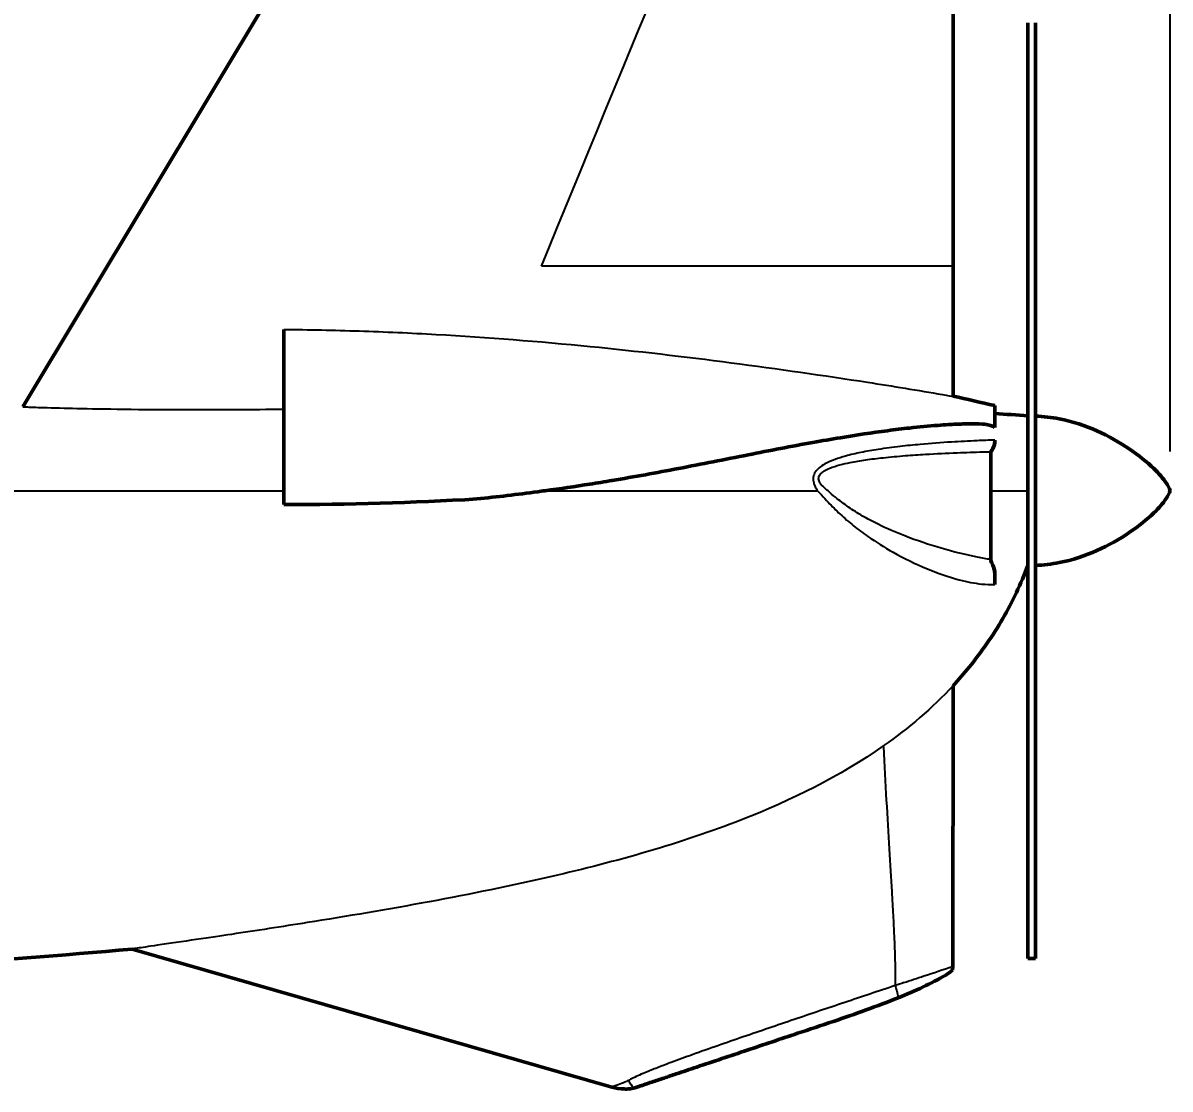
# Model space of a CAD drawing. Header units: inches. Extents: x 0.6 to 59.7, y 1.8 to 21.1.
# Drawn here: x 55.637 to 59.724, y 14.661 to 18.459 of the extents above; entities that cross this region are included whole.
import ezdxf

# ---------------------------------------------------------------- set-up
doc = ezdxf.new("R2010")
doc.units = ezdxf.units.IN
doc.header["$LTSCALE"] = 0.75
doc.header["$MEASUREMENT"] = 0
for name, color, linetype, lineweight in [('Dimensions', 7, 'Continuous', 25), ('Visible', 7, 'Continuous', 50), ('Visible Narrow', 7, 'Continuous', 25)]:
    doc.layers.add(name, color=color, linetype=linetype, lineweight=lineweight)
doc.styles.get("Standard").update_dxf_attribs({"font": 'arial.ttf'})
doc.dimstyles.get("Standard").update_dxf_attribs({"dimtxt": 0.24, "dimasz": 0.24, "dimexe": 0.14, "dimexo": 0.14, "dimgap": 0.1, "dimtad": 0, "dimtih": 1, "dimtoh": 1, "dimlfac": 0.083333, "dimzin": 12, "dimdsep": 46, "dimtxsty": 'Standard', "dimcen": 0, "dimclrd": 256, "dimclre": 256, "dimclrt": 256, "dimazin": 3, "dimtp": 0.01, "dimtm": 0.01, "dimtfac": 1, "dimtofl": 0, "dimtmove": 0, "dimatfit": 3, "dimfxl": 1, "dimtolj": 1, "dimtzin": 12, "dimarcsym": 1})

# ---------------------------------------------------------------- blocks, each defined once
blk = doc.blocks.new('*D7')
at = {"layer": 'Defpoints', "color": 0, "transparency": 16777216}
for p in [(59.724168, 20.912401), (59.724168, 16.792754), (43.724168, 16.059421)]:
    blk.add_point(p, dxfattribs=at)
at = {"layer": 'Dimensions', "lineweight": -2, "transparency": 16777216}
for p, q in [((43.724168, 16.199421), (43.724168, 21.052401)), ((59.724168, 16.932754), (59.724168, 21.052401)), ((43.964168, 20.912401), (51.966194, 20.912401)), ((59.484168, 20.912401), (52.484939, 20.912401))]:
    blk.add_line(p, q, dxfattribs=at)
at = {"layer": 'Dimensions', "transparency": 16777216}
for points in [[(43.964168, 20.952401), (43.964168, 20.872401), (43.724168, 20.912401)], [(59.484168, 20.952401), (59.484168, 20.872401), (59.724168, 20.912401)]]:
    blk.add_solid(points, dxfattribs=at)
at = {"layer": 'Dimensions', "transparency": 16777216, "insert": (52.225566, 20.912401), "char_height": 0.24, "attachment_point": 5}
blk.add_mtext('\\A1;12', dxfattribs=at)

msp = doc.modelspace()

# ---------------------------------------------------------------- linework, layer by layer
at = {"layer": 'Visible', "extrusion": (-1, 2e-16, 0)}
for p, q in [((55.6369, 17.0917), (57.6175, 20.3928)), ((58.9508, 17.5928, 0.0038), (58.9508, 19.8594, 0.0021)), ((58.9508, 17.1286, 0.0041), (58.9508, 17.5928, 0.0038)), ((58.9508, 16.0982, 0.0038), (58.9496, 15.0983, 0.0017)), ((57.7352, 14.6678, 0), (56.0255, 15.1599, 0)), ((59.2175, 15.1261), (59.2442, 15.1261))]:
    msp.add_line(p, q, dxfattribs=at)
for centre, radius, start, end in [((-16.7928, 0, -59.2175), 1.6667, 0, 180), ((-16.7431, 0.0064, -56.5662), 0.6497, 90, 163.918), ((-16.6249, -0.1126, -59.0995), 0.4842, 144.339, 166.5601)]:
    msp.add_arc(centre, radius, start, end, dxfattribs=at)
at = {"layer": 'Visible', "extrusion": (1, -2e-16, 0)}
for centre, radius, start, end in [((16.7928, 0, 59.2442), 1.6667, 0, 180), ((16.7353, 0.2859, 59.0859), 0.198, 7.4009, 161.6437), ((16.7353, 0.2859, 59.0995), 0.2384, 188.2657, 191.235)]:
    msp.add_arc(centre, radius, start, end, dxfattribs=at)
at = {"layer": 'Visible'}
for points in [[(58.9508, 17.1297), (59.0004, 17.1188), (59.0499, 17.1075), (59.0995, 17.0959)], [(59.0995, 17.068), (59.1388, 17.0653), (59.1782, 17.0624), (59.2175, 17.0594)]]:
    msp.add_open_spline(points, degree=3, dxfattribs=at)
for points, knots in [([(59.7242, 16.7928), (59.7212, 16.8016), (59.7165, 16.811), (59.6998, 16.8368), (59.6849, 16.854), (59.6425, 16.8949), (59.6125, 16.919), (59.544, 16.9652), (59.5054, 16.9873), (59.4219, 17.0245), (59.3769, 17.0396), (59.3018, 17.0542), (59.2734, 17.0576), (59.2442, 17.0588)], [-1, -1, -1, -1, -0.9045117, -0.9045117, -0.7490964, -0.7490964, -0.5490964, -0.5490964, -0.3490964, -0.3490964, -0.1490964, -0.1490964, -0.0344749, -0.0344749, -0.0344749, -0.0344749]), ([(59.0995, 17.0184, 0.1698), (59.0966, 17.0208, 0.1666), (59.0928, 17.0228, 0.1641), (59.0885, 17.0244, 0.1625), (59.083, 17.0263, 0.1604), (59.0766, 17.0276, 0.1596), (59.0705, 17.0285, 0.1593), (59.0661, 17.0291, 0.1592), (59.0613, 17.0296, 0.1593), (59.0563, 17.03, 0.1597), (59.0407, 17.0312, 0.161), (59.0228, 17.0314, 0.1646), (59.0063, 17.0312, 0.1685), (58.9998, 17.0311, 0.1701), (58.9931, 17.0309, 0.1718), (58.9862, 17.0307, 0.1736), (58.9695, 17.0302, 0.1781), (58.9522, 17.0293, 0.1831), (58.9358, 17.0283, 0.1882), (58.9223, 17.0275, 0.1923), (58.9096, 17.0266, 0.1963), (58.8967, 17.0256, 0.2005), (58.8636, 17.0231, 0.2112), (58.8296, 17.0198, 0.2228), (58.7963, 17.0162, 0.2343), (58.7699, 17.0133, 0.2435), (58.7439, 17.0101, 0.2526), (58.7177, 17.0067, 0.2618), (58.6623, 16.9995, 0.2813), (58.6067, 16.9911, 0.301), (58.5498, 16.9817, 0.3208), (58.5174, 16.9764, 0.3321), (58.4844, 16.9707, 0.3434), (58.4518, 16.9648, 0.3544), (58.3745, 16.9509, 0.3804), (58.298, 16.936, 0.4051), (58.2204, 16.9206, 0.4282), (58.1794, 16.9125, 0.4405), (58.1381, 16.9043, 0.4523), (58.0962, 16.896, 0.4637), (58.0554, 16.888, 0.4749), (58.0139, 16.8798, 0.4857), (57.9726, 16.8719, 0.4958), (57.8942, 16.8569, 0.5152), (57.8158, 16.8425, 0.5325), (57.7362, 16.8292, 0.5481), (57.7098, 16.8247, 0.5533), (57.6832, 16.8204, 0.5583), (57.657, 16.8163, 0.563), (57.6041, 16.8079, 0.5725), (57.5519, 16.8002, 0.5811), (57.4967, 16.7928, 0.5894)], [-47.069084, -47.069084, -47.069084, -47.069084, -46.6113, -46.6113, -46.6113, -46.033905, -46.033905, -46.033905, -45.615965, -45.615965, -45.615965, -44.311574, -44.311574, -44.311574, -43.792819, -43.792819, -43.792819, -42.52796, -42.52796, -42.52796, -41.486171, -41.486171, -41.486171, -38.832915, -38.832915, -38.832915, -36.728651, -36.728651, -36.728651, -32.273787, -32.273787, -32.273787, -29.734214, -29.734214, -29.734214, -23.717368, -23.717368, -23.717368, -20.536275, -20.536275, -20.536275, -17.434551, -17.434551, -17.434551, -11.550691, -11.550691, -11.550691, -9.603361, -9.603361, -9.603361, -5.66683, -5.66683, -5.66683, -5.66683]), ([(59.0995, 16.9674, 0.2311), (59.0995, 16.9629, 0.2361), (59.0988, 16.9583, 0.242), (59.0955, 16.9483, 0.2581), (59.0928, 16.9437, 0.2678), (59.0883, 16.9368, 0.2865), (59.0859, 16.9334, 0.2981), (59.0859, 16.9317, 0.3114)], [-2.68632, -2.68632, -2.68632, -2.68632, -1.901361, -1.901361, -0.916675, -0.916675, 0, 0, 0, 0]), ([(59.0995, 16.9673, 0.2307), (59.0995, 16.9649, 0.2329), (59.0993, 16.9625, 0.2351), (59.0977, 16.9516, 0.2449), (59.0942, 16.9432, 0.2522), (59.0878, 16.9344, 0.26), (59.0869, 16.9332, 0.2611), (59.0859, 16.932, 0.2622)], [-3.909553, -3.909553, -3.909553, -3.909553, -3.688731, -3.688731, -2.910473, -2.910473, -2.781268, -2.781268, -2.781268, -2.781268]), ([(57.4967, 16.7928, 0.5894), (57.4882, 16.7916, 0.5906), (57.4796, 16.7905, 0.5919), (57.3987, 16.7797, 0.6036), (57.3269, 16.7709, 0.6126), (57.2539, 16.7633, 0.6203)], [-5.66683, -5.66683, -5.66683, -5.66683, -5.063049, -5.063049, -0.000001, -0.000001, -0.000001, -0.000001]), ([(59.7242, 16.7928), (59.7212, 16.7839), (59.7165, 16.7746), (59.6998, 16.7487), (59.6849, 16.7315), (59.6425, 16.6906), (59.6125, 16.6665), (59.544, 16.6203), (59.5054, 16.5982), (59.4219, 16.561), (59.3769, 16.5459), (59.3018, 16.5313), (59.2734, 16.5279), (59.2442, 16.5267)], [-1, -1, -1, -1, -0.9045117, -0.9045117, -0.7490964, -0.7490964, -0.5490964, -0.5490964, -0.3490964, -0.3490964, -0.1490964, -0.1490964, -0.0344749, -0.0344749, -0.0344749, -0.0344749]), ([(59.2175, 16.5261), (59.1931, 16.4609), (59.1631, 16.3975), (59.0929, 16.2764), (59.0524, 16.2183), (58.9896, 16.1414), (58.9705, 16.1195), (58.9508, 16.0982)], [0, 0, 0, 0, 4.775892, 4.775892, 9.60049, 9.60049, 11.588896, 11.588896, 11.588896, 11.588896]), ([(59.0859, 16.5474, 0.3483), (59.0859, 16.5438, 0.3375), (59.0872, 16.5392, 0.3255), (59.093, 16.5259, 0.296), (59.0965, 16.5184, 0.2806), (59.099, 16.5069, 0.262), (59.0995, 16.5033, 0.2566), (59.0995, 16.4994, 0.2516)], [-4.085385, -4.085385, -4.085385, -4.085385, -2.720393, -2.720393, -1.632102, -1.632102, -1.204304, -1.204304, -1.204304, -1.204304]), ([(59.0904, 16.5319, 0.2625), (59.0909, 16.5311, 0.2618), (59.0913, 16.5304, 0.261), (59.0953, 16.5235, 0.2547), (59.0979, 16.5167, 0.2491), (59.0993, 16.5067, 0.2425), (59.0995, 16.5041, 0.2409), (59.0995, 16.5014, 0.2394)], [-8.1695477, -8.1695477, -8.1695477, -8.1695477, -8.0955727, -8.0955727, -7.5082287, -7.5082287, -7.3068943, -7.3068943, -7.3068943, -7.3068943]), ([(56.0255, 15.1599), (55.7759, 15.1367), (55.5259, 15.1188), (54.9883, 15.0884), (54.7007, 15.077), (54.1479, 15.0629), (53.8827, 15.0594), (53.6175, 15.0594)], [83.177485, 83.177485, 83.177485, 83.177485, 100.364559, 100.364559, 120.101581, 120.101581, 138.287704, 138.287704, 138.287704, 138.287704]), ([(57.8013, 14.6621, 0), (57.8013, 14.6621, 0), (57.8013, 14.6621, 0), (57.8012, 14.6621, 0), (57.8012, 14.6621, 0), (57.801, 14.662, 0), (57.8008, 14.662, 0), (57.7998, 14.6619, 0), (57.799, 14.6618, 0), (57.7918, 14.6611, 0), (57.7853, 14.661, 0), (57.7642, 14.6617, 0), (57.7494, 14.6638, 0), (57.7352, 14.6678, 0)], [0.000002, 0.000002, 0.000002, 0.000002, 0.000098, 0.000098, 0.003223, 0.003223, 0.013812, 0.013812, 0.070294, 0.070294, 0.512699, 0.512699, 1.521088, 1.521088, 1.521088, 1.521088]), ([(57.8177, 14.6657, 0), (57.8172, 14.6656, 0.0001), (57.8168, 14.6654, 0.0002), (57.8154, 14.665, 0.0004), (57.8145, 14.6647, 0.0005), (57.8133, 14.6644, 0.0007), (57.813, 14.6643, 0.0007), (57.8109, 14.6638, 0.001), (57.809, 14.6634, 0.0011), (57.8057, 14.6627, 0.0013), (57.8043, 14.6625, 0.0013), (57.8025, 14.6623, 0.0011), (57.8021, 14.6622, 0.0011), (57.8017, 14.6621, 0.0009), (57.8015, 14.6621, 0.0009), (57.8014, 14.6621, 0.0007), (57.8014, 14.6621, 0.0007), (57.8013, 14.6621, 0.0007), (57.8013, 14.6621, 0.0006), (57.8013, 14.6621, 0.0005), (57.8012, 14.6621, 0.0005), (57.8012, 14.6621, 0.0004), (57.8012, 14.6621, 0.0004), (57.8012, 14.6621, 0.0004)], [0, 0, 0, 0, 0.0320277, 0.0320277, 0.0976646, 0.0976646, 0.1195377, 0.1195377, 0.2507026, 0.2507026, 0.3491199, 0.3491199, 0.3741115, 0.3741115, 0.3840057, 0.3840057, 0.3867557, 0.3867557, 0.3895196, 0.3895196, 0.3922808, 0.3922808, 0.394307, 0.394307, 0.394307, 0.394307]), ([(57.8177, 14.6657, 0), (57.8172, 14.6656, -0.0001), (57.8168, 14.6654, -0.0002), (57.8154, 14.665, -0.0004), (57.8145, 14.6647, -0.0005), (57.8133, 14.6644, -0.0007), (57.813, 14.6643, -0.0007), (57.8109, 14.6638, -0.001), (57.809, 14.6634, -0.0011), (57.8057, 14.6627, -0.0013), (57.8043, 14.6625, -0.0013), (57.8025, 14.6623, -0.0011), (57.8021, 14.6622, -0.0011), (57.8017, 14.6621, -0.0009), (57.8015, 14.6621, -0.0009), (57.8014, 14.6621, -0.0007), (57.8014, 14.6621, -0.0007), (57.8013, 14.6621, -0.0007), (57.8013, 14.6621, -0.0006), (57.8013, 14.6621, -0.0006), (57.8013, 14.6621, -0.0005), (57.8013, 14.6621, -0.0005)], [0, 0, 0, 0, 0.0320279, 0.0320279, 0.0976646, 0.0976646, 0.1195377, 0.1195377, 0.2507026, 0.2507026, 0.3491198, 0.3491198, 0.3741115, 0.3741115, 0.3840057, 0.3840057, 0.3867556, 0.3867556, 0.3895196, 0.3895196, 0.3906495, 0.3906495, 0.3906495, 0.3906495])]:
    msp.add_open_spline(points, degree=3, knots=knots, dxfattribs=at)
at = {"layer": 'Visible', "extrusion": (1, 0, 0)}
msp.add_open_spline([(59.0995, 16.9674, 0.2311), (59.0995, 16.9693, 0.229), (59.0995, 16.9713, 0.2269), (59.0995, 16.9734, 0.2249)], degree=3, dxfattribs=at)
at = {"layer": 'Visible', "extrusion": (0, -0.870268, -0.492579)}
msp.add_open_spline([(56.5662, 16.7431, 0.6562), (56.7955, 16.7431, 0.6562), (57.0247, 16.7498, 0.6442), (57.2539, 16.7633, 0.6203)], degree=3, dxfattribs=at)
at = {"layer": 'Visible', "extrusion": (1, 3.916e-13, -6.101e-13)}
msp.add_open_spline([(59.0995, 16.459, 0.214), (59.0995, 16.4733, 0.2232), (59.0995, 16.486, 0.2354), (59.0995, 16.4977, 0.2496), (59.0995, 16.4985, 0.2506), (59.0995, 16.4994, 0.2516)], degree=3, knots=[0, 0, 0, 0, 1.169762, 1.169762, 1.259828, 1.259828, 1.259828, 1.259828], dxfattribs=at)
at = {"layer": 'Visible', "extrusion": (4.00517e-10, -8.74135e-10, -1)}
msp.add_open_spline([(58.7558, 14.9865, 0), (58.7851, 14.9984, 0), (58.8156, 15.0115, 0), (58.87, 15.0368, 0), (58.9007, 15.0521, 0), (58.9325, 15.0719, 0), (58.942, 15.0782, 0), (58.9495, 15.0846, 0)], degree=3, knots=[0, 0, 0, 0, 2.169713, 2.169713, 4.123435, 4.123435, 4.764429, 4.764429, 4.764429, 4.764429], dxfattribs=at)
at = {"layer": 'Visible', "extrusion": (0.999999, -0.001263, 4.95418e-10)}
msp.add_open_spline([(58.9495, 15.0846, 0), (58.9495, 15.0891, 0.0011), (58.9496, 15.0937, 0.0016), (58.9496, 15.0983, 0.0017)], degree=3, dxfattribs=at)
at = {"layer": 'Visible', "extrusion": (-1.23025e-09, 3.39026e-09, -1)}
msp.add_open_spline([(58.5239, 14.902, 0), (58.5241, 14.9021, 0), (58.5243, 14.9021, 0), (58.6006, 14.9277, 0), (58.6824, 14.9566, 0), (58.7558, 14.9865, 0)], degree=3, knots=[-0.013826, -0.013826, -0.013826, -0.013826, 0, 0, 5.504042, 5.504042, 5.504042, 5.504042], dxfattribs=at)
at = {"layer": 'Visible', "extrusion": (0.317305, -0.948324, 2.2656e-12)}
msp.add_open_spline([(57.8177, 14.6657, 0), (57.8221, 14.6672, 0.0013), (57.8266, 14.6687, 0.0025), (57.8389, 14.6728, 0.0056), (57.8467, 14.6754, 0.0072), (57.8624, 14.6807, 0.0101), (57.8703, 14.6833, 0.0115), (57.8924, 14.6907, 0.0148), (57.9067, 14.6955, 0.0165), (57.9355, 14.7051, 0.0194), (57.9499, 14.7099, 0.0205), (57.9888, 14.723, 0.023), (58.0133, 14.7312, 0.024), (58.0976, 14.7594, 0.0259), (58.1575, 14.7794, 0.0247), (58.2772, 14.8195, 0.0197), (58.3371, 14.8395, 0.0158), (58.4393, 14.8737, 0.0078), (58.4816, 14.8879, 0.0041), (58.5239, 14.902, 0)], degree=3, knots=[0.597014, 0.597014, 0.597014, 0.597014, 0.932651, 0.932651, 1.508454, 1.508454, 2.084257, 2.084257, 3.126386, 3.126386, 4.168515, 4.168515, 5.934532, 5.934532, 10.267159, 10.267159, 14.599792, 14.599792, 17.668883, 17.668883, 17.668883, 17.668883], dxfattribs=at)
at = {"layer": 'Visible Narrow', "extrusion": (0.94191, 0.315159, -0.116103)}
msp.add_arc((-4.3846, 6.9957, 60.0659), 0.0533, 92.538, 151.3332, dxfattribs=at)
at = {"layer": 'Visible Narrow', "extrusion": (0.924678, -0.38075, 2.36087e-11)}
msp.add_open_spline([(57.4842, 17.5928, 0.1569), (57.7757, 18.3007, 0.1292), (58.1253, 19.1497, 0.0952), (58.4175, 19.8594, 0.0641)], degree=3, dxfattribs=at)
at = {"layer": 'Visible Narrow', "extrusion": (0, 1, 0)}
for points, degree, knots in [([(58.9508, 17.5928, 0.0038), (58.9449, 17.5928, 0.0046), (58.9074, 17.5928, 0.0099), (58.8033, 17.5928, 0.024), (58.7563, 17.5928, 0.0301), (58.5788, 17.5928, 0.0527), (58.4554, 17.5928, 0.0672), (58.0647, 17.5928, 0.1103), (57.7635, 17.5928, 0.1385), (57.4842, 17.5928, 0.1569)], 3, [-35.138362, -35.138362, -35.138362, -35.138362, -31.143601, -31.143601, -27.587924, -27.587924, -19.243708, -19.243708, -0.050098, -0.050098, -0.050098, -0.050098]), ([(53.6175, 16.7928, 0.6799), (53.7264, 16.7928, 0.6799), (53.9442, 16.7928, 0.679), (54.2707, 16.7928, 0.6751), (54.7068, 16.7928, 0.6656), (55.2593, 16.7928, 0.6509), (55.7416, 16.7928, 0.6394), (56.1197, 16.7928, 0.632), (56.3857, 16.7928, 0.6269), (56.535, 16.7928, 0.6237), (56.5662, 16.7928, 0.623)], 5, [0, 0, 0, 0, 0, 0, 0.1, 0.2, 0.3, 0.4, 0.5, 0.526365, 0.526365, 0.526365, 0.526365, 0.526365, 0.526365]), ([(57.4967, 16.7928, 0.5894), (57.5168, 16.7928, 0.5882), (57.655, 16.7928, 0.5796), (57.8543, 16.7928, 0.5645), (58.0507, 16.7928, 0.5446), (58.2427, 16.7928, 0.5186), (58.4108, 16.7928, 0.4895), (58.4685, 16.7928, 0.4786)], 5, [0.6829644, 0.6829644, 0.6829644, 0.6829644, 0.6829644, 0.6829644, 0.7, 0.8, 0.8529799, 0.8529799, 0.8529799, 0.8529799, 0.8529799, 0.8529799])]:
    msp.add_open_spline(points, degree=degree, knots=knots, dxfattribs=at)
at = {"layer": 'Visible Narrow'}
for points, degree, knots in [([(56.5662, 17.3674, 0.1864), (56.6555, 17.3666, 0.1891), (56.7456, 17.3648, 0.1896), (56.9262, 17.359, 0.1876), (57.0182, 17.355, 0.1849), (57.2923, 17.3396, 0.1736), (57.4761, 17.325, 0.1615), (57.9896, 17.2741, 0.1202), (58.3363, 17.2275, 0.0834), (58.7352, 17.1654, 0.0334), (58.8269, 17.1505, 0.0213), (58.9324, 17.1319, 0.0067), (58.9462, 17.1294, 0.0048), (58.9508, 17.1286, 0.0041)], 3, [-12.457983, -12.457983, -12.457983, -12.457983, -11.093569, -11.093569, -9.690322, -9.690322, -6.881161, -6.881161, -1.783795, -1.783795, -0.326337, -0.326337, 0, 0, 0, 0]), ([(55.6369, 17.0917), (55.6369, 17.0917, 0.0054), (55.6377, 17.0917, 0.0108), (55.6421, 17.0915, 0.0249), (55.647, 17.0913, 0.033), (55.6645, 17.0907, 0.0544), (55.6825, 17.0901, 0.0682), (55.7451, 17.0882, 0.101), (55.7895, 17.0871, 0.1156), (55.9217, 17.0842, 0.1516), (56.0525, 17.082, 0.1732), (56.338, 17.0816, 0.1942), (56.4524, 17.0823, 0.198), (56.5662, 17.0835, 0.1989)], 3, [42.000428, 42.000428, 42.000428, 42.000428, 42.405068, 42.405068, 43.096936, 43.096936, 44.451044, 44.451044, 46.316417, 46.316417, 50.690759, 50.690759, 53.414967, 53.414967, 53.414967, 53.414967]), ([(59.2442, 17.0588), (59.2695, 17.0577), (59.3242, 17.0524), (59.4044, 17.0344), (59.5037, 16.9929), (59.6106, 16.9249), (59.6768, 16.8668), (59.7085, 16.8274), (59.7205, 16.8039), (59.7242, 16.7928)], 5, [0.0344749, 0.0344749, 0.0344749, 0.0344749, 0.0344749, 0.0344749, 0.2, 0.4, 0.6, 0.8, 1, 1, 1, 1, 1, 1]), ([(59.0995, 16.9734, 0.2249), (59.0786, 16.9726, 0.2306), (59.0576, 16.9718, 0.2362), (59.0063, 16.9696, 0.25), (58.976, 16.968, 0.2582), (58.9084, 16.9638, 0.2767), (58.8711, 16.9611, 0.2871), (58.81, 16.9555, 0.3045), (58.7861, 16.9531, 0.3114), (58.7361, 16.9473, 0.3263), (58.7101, 16.9439, 0.3342), (58.6635, 16.9367, 0.3491), (58.643, 16.9332, 0.3559), (58.6041, 16.9253, 0.3694), (58.5856, 16.921, 0.3762), (58.5549, 16.9125, 0.3883), (58.5424, 16.9086, 0.3935), (58.5177, 16.8995, 0.4047), (58.5056, 16.8943, 0.4106), (58.487, 16.884, 0.4212), (58.4799, 16.8794, 0.4257), (58.4687, 16.8699, 0.4341), (58.4642, 16.8651, 0.438), (58.4565, 16.8538, 0.4466), (58.4538, 16.8471, 0.4513), (58.452, 16.8338, 0.4595), (58.4526, 16.8272, 0.4632), (58.4557, 16.816, 0.4689), (58.4576, 16.8111, 0.4712), (58.4625, 16.8017, 0.4752), (58.4653, 16.7972, 0.477), (58.4685, 16.7928, 0.4786)], 3, [2.823907, 2.823907, 2.823907, 2.823907, 4.328366, 4.328366, 6.512645, 6.512645, 9.203609, 9.203609, 10.939854, 10.939854, 12.848141, 12.848141, 14.383531, 14.383531, 15.780815, 15.780815, 16.769827, 16.769827, 17.81343, 17.81343, 18.507416, 18.507416, 19.087086, 19.087086, 19.769375, 19.769375, 20.372856, 20.372856, 20.832523, 20.832523, 21.266088, 21.266088, 21.266088, 21.266088]), ([(59.0859, 16.5474, 0.3483), (59.07, 16.5499, 0.3558), (59.0539, 16.5527, 0.363), (58.9958, 16.5643, 0.3878), (58.9525, 16.5751, 0.4038), (58.8656, 16.6004, 0.4321), (58.822, 16.6151, 0.4445), (58.7795, 16.6316, 0.4546), (58.7471, 16.6442, 0.4624), (58.7148, 16.6582, 0.469), (58.6649, 16.6827, 0.4771), (58.6465, 16.6924, 0.4795), (58.6112, 16.7128, 0.4829), (58.5942, 16.7235, 0.4839), (58.5618, 16.7458, 0.484), (58.5464, 16.7576, 0.4831), (58.5227, 16.7769, 0.4797), (58.5139, 16.7844, 0.4779), (58.5004, 16.7963, 0.4744), (58.4954, 16.8007, 0.4729), (58.4905, 16.805, 0.4713), (58.4871, 16.808, 0.4702), (58.484, 16.8111, 0.4689), (58.4786, 16.8176, 0.4661), (58.4764, 16.8211, 0.4644), (58.4727, 16.8291, 0.4604), (58.4717, 16.8338, 0.4578), (58.4728, 16.8434, 0.4519), (58.4752, 16.8483, 0.4486), (58.4825, 16.8565, 0.4426), (58.4868, 16.8599, 0.4399), (58.4977, 16.8669, 0.434), (58.5046, 16.8702, 0.431), (58.5229, 16.8777, 0.4237), (58.535, 16.8815, 0.4196), (58.5596, 16.888, 0.4121), (58.5721, 16.8908, 0.4086), (58.6028, 16.897, 0.4005), (58.6214, 16.9, 0.396), (58.6604, 16.9056, 0.3871), (58.6811, 16.9082, 0.3827), (58.7279, 16.9132, 0.3731), (58.7541, 16.9156, 0.368), (58.8046, 16.9196, 0.3586), (58.8287, 16.9213, 0.3542), (58.8905, 16.925, 0.3433), (58.9281, 16.9268, 0.337), (58.9965, 16.9294, 0.3257), (59.0272, 16.9303, 0.3207), (59.0673, 16.9313, 0.3143), (59.0766, 16.9315, 0.3129), (59.0859, 16.9317, 0.3114)], 3, [-39.56199, -39.56199, -39.56199, -39.56199, -38.154875, -38.154875, -34.48963, -34.48963, -30.824378, -30.824378, -30.824378, -28.026167, -28.026167, -26.336146, -26.336146, -24.646125, -24.646125, -22.956103, -22.956103, -21.894313, -21.894313, -21.266088, -21.266088, -21.266088, -20.832523, -20.832523, -20.372856, -20.372856, -19.769375, -19.769375, -19.087086, -19.087086, -18.507416, -18.507416, -17.81343, -17.81343, -16.769827, -16.769827, -15.780815, -15.780815, -14.383531, -14.383531, -12.848141, -12.848141, -10.939854, -10.939854, -9.203609, -9.203609, -6.512645, -6.512645, -4.328366, -4.328366, -3.669626, -3.669626, -3.669626, -3.669626]), ([(58.4685, 16.7928, 0.4786), (58.4729, 16.788, 0.4802), (58.4774, 16.783, 0.4817), (58.4897, 16.7695, 0.4851), (58.4977, 16.7607, 0.4868), (58.5194, 16.7377, 0.4898), (58.5337, 16.7233, 0.4903), (58.5638, 16.6952, 0.4889), (58.5796, 16.6815, 0.487), (58.6126, 16.655, 0.4811), (58.6298, 16.6422, 0.4772), (58.6765, 16.6096, 0.4645), (58.7068, 16.5908, 0.4543), (58.737, 16.5738, 0.4424), (58.7765, 16.5516, 0.4269), (58.817, 16.5319, 0.4083), (58.8967, 16.4987, 0.3661), (58.936, 16.4851, 0.3425), (59.0006, 16.4682, 0.2981), (59.0273, 16.463, 0.2779), (59.0689, 16.4587, 0.2429), (59.0847, 16.4581, 0.2285), (59.0995, 16.459, 0.214)], 3, [21.266088, 21.266088, 21.266088, 21.266088, 21.894313, 21.894313, 22.956103, 22.956103, 24.646125, 24.646125, 26.336146, 26.336146, 28.026167, 28.026167, 30.824378, 30.824378, 30.824378, 34.48963, 34.48963, 38.154875, 38.154875, 40.855566, 40.855566, 42.662835, 42.662835, 42.662835, 42.662835]), ([(58.7025, 15.8834, 0.0364), (58.5475, 15.7747, 0.0569), (58.3736, 15.6892, 0.0774), (57.9806, 15.5354, 0.1176), (57.7476, 15.4706, 0.1373), (57.2372, 15.3525, 0.1659), (56.9297, 15.2986, 0.1727), (56.5607, 15.2397, 0.1518), (56.4677, 15.2254, 0.144), (56.3154, 15.2025, 0.1238), (56.1984, 15.1852, 0.1058), (56.083, 15.1684, 0.0625), (56.0601, 15.165, 0.0498), (56.0378, 15.1617, 0.03), (56.0329, 15.161, 0.0236), (56.0274, 15.1602, 0.0128), (56.026, 15.16, 0.0079), (56.0255, 15.1599, 0.0018), (56.0255, 15.1599, 0.0009), (56.0255, 15.1599, 0)], 3, [5.676023, 5.676023, 5.676023, 5.676023, 16.028013, 16.028013, 28.762439, 28.762439, 44.685971, 44.685971, 49.724542, 49.724542, 53.395989, 53.395989, 54.867364, 54.867364, 55.625064, 55.625064, 56.193467, 56.193467, 56.293584, 56.293584, 56.293584, 56.293584]), ([(58.7025, 15.8834, 0.0364), (58.7025, 15.8826, 0.0364), (58.7025, 15.8819, 0.0364), (58.7026, 15.8811, 0.0364), (58.7059, 15.8152, 0.0357), (58.7096, 15.7512, 0.035), (58.7168, 15.6291, 0.0337), (58.7204, 15.5709, 0.033), (58.727, 15.4621, 0.0317), (58.73, 15.4114, 0.0311), (58.7343, 15.3351, 0.0302), (58.7359, 15.307, 0.0299), (58.7386, 15.2544, 0.0293), (58.7398, 15.2299, 0.0291), (58.7422, 15.1754, 0.0285), (58.7433, 15.147, 0.0283), (58.7449, 15.0855, 0.0278), (58.7452, 15.0557, 0.0276), (58.7448, 15.0307, 0.0275), (58.7448, 15.0302, 0.0275), (58.7448, 15.0297, 0.0275)], 3, [12.856744, 12.856744, 12.856744, 12.856744, 12.922983, 12.922983, 12.922983, 18.598009, 18.598009, 24.273035, 24.273035, 29.948062, 29.948062, 33.599329, 33.599329, 37.250597, 37.250597, 42.308936, 42.308936, 49.522754, 49.522754, 49.682013, 49.682013, 49.682013, 49.682013]), ([(58.7761, 15.0401, 0.0236), (58.7998, 15.0481, 0.0207), (58.8235, 15.056, 0.0177), (58.8814, 15.0754, 0.0104), (58.9155, 15.0868, 0.006), (58.9496, 15.0983, 0.0017)], 3, [0.757352, 0.757352, 0.757352, 0.757352, 2.483525, 2.483525, 4.96705, 4.96705, 4.96705, 4.96705]), ([(58.7448, 15.0297, 0.0275), (58.6849, 15.0097, 0.0349), (58.625, 14.9896, 0.0417), (58.5049, 14.9492, 0.054), (58.4448, 14.929, 0.0595), (58.3244, 14.8882, 0.0689), (58.2641, 14.8677, 0.0728), (58.1433, 14.8261, 0.0778), (58.0827, 14.8051, 0.079), (57.9971, 14.7743, 0.0768), (57.9721, 14.7652, 0.0757), (57.9324, 14.7504, 0.0729), (57.9177, 14.7448, 0.0716), (57.8882, 14.7333, 0.0683), (57.8734, 14.7275, 0.0663), (57.8505, 14.718, 0.0623), (57.8423, 14.7146, 0.0607), (57.8259, 14.7074, 0.057), (57.8177, 14.7036, 0.0549), (57.8046, 14.6972, 0.0508), (57.7997, 14.6947, 0.0491), (57.7948, 14.692, 0.0471)], 3, [-23.265057, -23.265057, -23.265057, -23.265057, -18.932424, -18.932424, -14.599792, -14.599792, -10.267159, -10.267159, -5.934532, -5.934532, -4.168515, -4.168515, -3.126386, -3.126386, -2.084257, -2.084257, -1.508454, -1.508454, -0.932651, -0.932651, -0.597014, -0.597014, -0.597014, -0.597014]), ([(57.7948, 14.692, 0.0471), (57.7907, 14.6897, 0.0454), (57.784, 14.6867, 0.0429), (57.7762, 14.6835, 0.0394), (57.7682, 14.6802, 0.0358), (57.759, 14.6767, 0.0313), (57.7511, 14.6737, 0.0252), (57.7457, 14.6716, 0.0211), (57.7408, 14.6699, 0.0163), (57.7379, 14.6688, 0.0106), (57.7362, 14.6682, 0.0073), (57.7353, 14.6678, 0.0037), (57.7352, 14.6678, 0.0001), (57.7352, 14.6678, 0.0001), (57.7352, 14.6678, 0), (57.7352, 14.6678, 0)], 3, [-1, -1, -1, -1, -0.8402926, -0.8402926, -0.8402926, -0.6766355, -0.6766355, -0.6766355, -0.5652858, -0.5652858, -0.5652858, -0.5005372, -0.5005372, -0.5005372, -0.5, -0.5, -0.5, -0.5])]:
    msp.add_open_spline(points, degree=degree, knots=knots, dxfattribs=at)
at = {"layer": 'Visible Narrow', "extrusion": (0, 1, 0)}
for points in [[(59.0859, 16.7928, 0.3162), (59.0886, 16.7928, 0.3152), (59.0913, 16.7928, 0.3143), (59.094, 16.7928, 0.3133), (59.0968, 16.7928, 0.3123), (59.0995, 16.7928, 0.3113)], [(59.0995, 16.7928, 0.3113), (59.1234, 16.7928, 0.3028), (59.1472, 16.7928, 0.294), (59.1708, 16.7928, 0.2851), (59.1942, 16.7928, 0.276), (59.2175, 16.7928, 0.2667)]]:
    msp.add_open_spline(points, degree=5, dxfattribs=at)
at = {"layer": 'Visible Narrow'}
for points in [[(58.9508, 16.0982, 0.0038), (58.8761, 16.0176, 0.0136), (58.7923, 15.9464, 0.0246), (58.7025, 15.8834, 0.0364)], [(58.7761, 15.0401, 0.0236), (58.7656, 15.0367, 0.0249), (58.7552, 15.0332, 0.0262), (58.7448, 15.0297, 0.0275)]]:
    msp.add_open_spline(points, degree=3, dxfattribs=at)
at = {"layer": 'Visible Narrow', "extrusion": (0.912562, 0.305339, 0.272026)}
msp.add_open_spline([(57.7948, 14.692, 0.0471), (57.7998, 14.6813, 0.0422), (57.8054, 14.6729, 0.0332), (57.8101, 14.6687, 0.0221), (57.813, 14.666, 0.0152), (57.8156, 14.665, 0.0076), (57.8177, 14.6657, 0)], degree=3, knots=[-1, -1, -1, -1, -0.3828878, -0.3828878, -0.3828878, 0, 0, 0, 0], dxfattribs=at)

# ---------------------------------------------------------------- dimensions: what is measured, and where the dimension line sits
at = {"layer": 'Dimensions'}
dim = msp.add_linear_dim(base=(59.7242, 20.9124), p1=(43.7242, 16.0594), p2=(59.7242, 16.7928), dimstyle='Standard', override={"dimlfac": 0.75}, dxfattribs=at)
dim.commit()
dim.dimension.update_dxf_attribs({"geometry": '*D7', "text_midpoint": (52.2256, 20.9124), "dimtype": 160})

doc.saveas('drawing.dxf')
